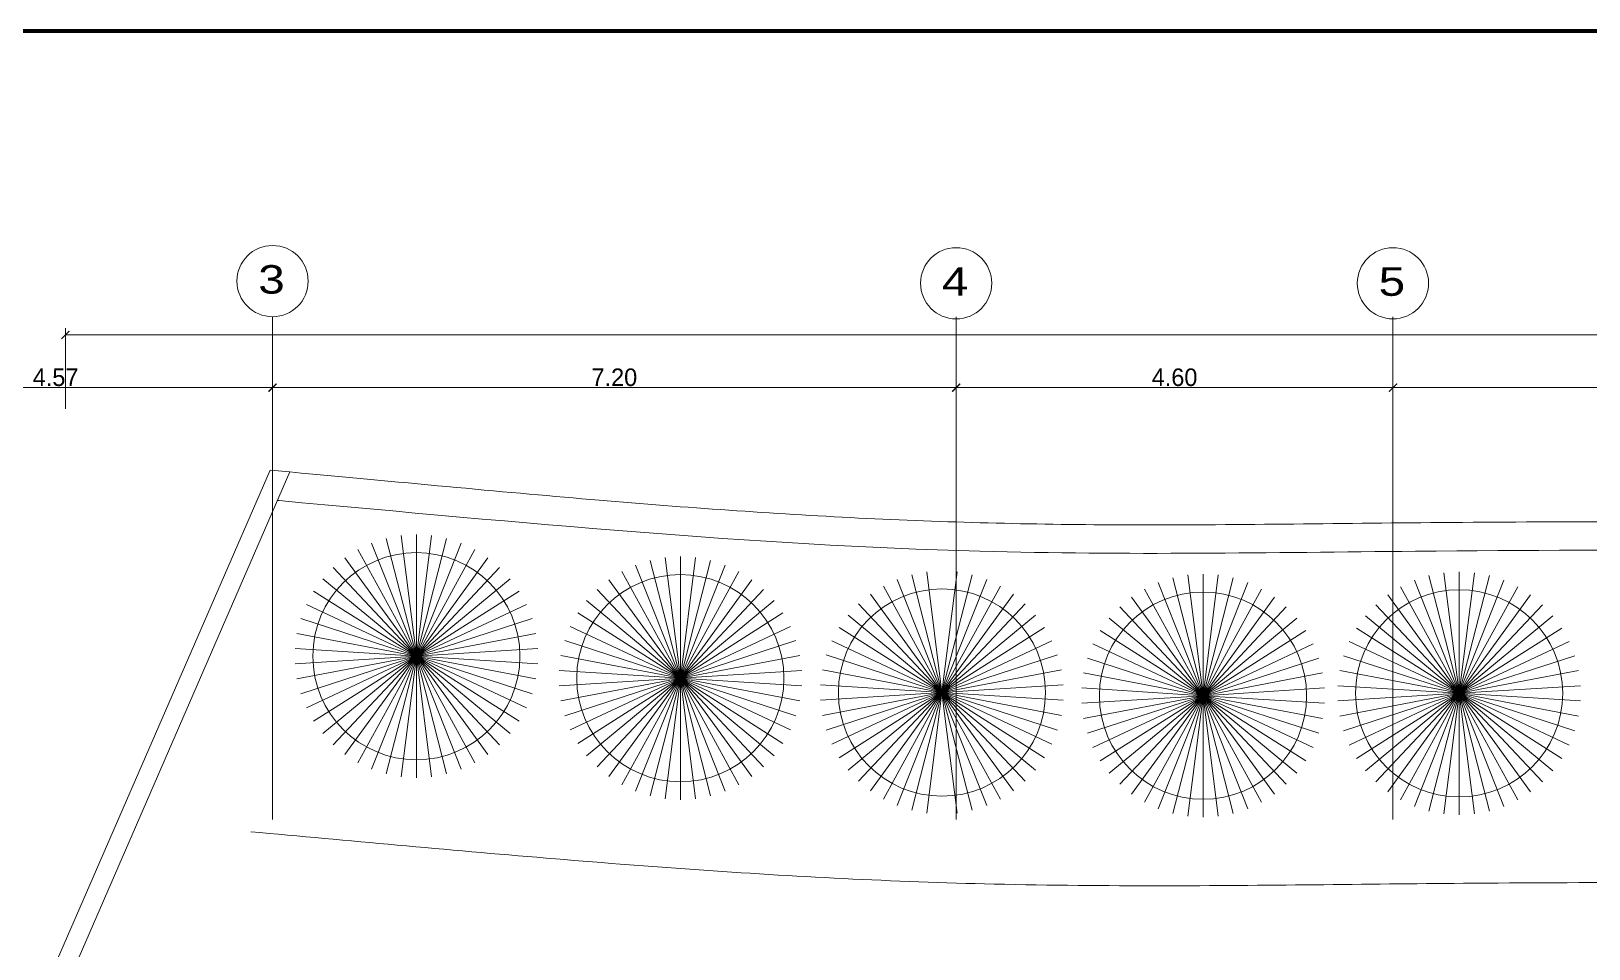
# Model space of a CAD drawing. Header units: millimetres. Extents: x 174 to 282, y -3 to 63.
# Drawn here: x 197.56 to 213.96, y 52.93 to 62.6 of the extents above; entities that cross this region are included whole.
import ezdxf
from ezdxf.enums import TextEntityAlignment as Align

# ---------------------------------------------------------------- set-up
doc = ezdxf.new("R2010")
doc.units = ezdxf.units.MM
doc.header["$LTSCALE"] = 0.005
doc.header["$MEASUREMENT"] = 0
for name, color, linetype, lineweight in [('Aux', 1, 'Continuous', 9), ('cotas', 1, 'Continuous', 15), ('EJES-REALES', 11, 'Continuous', 5), ('F', 9, 'Continuous', 100), ('muebles', 2, 'Continuous', 20), ('Tenue', 11, 'Continuous', 5)]:
    doc.layers.add(name, color=color, linetype=linetype, lineweight=lineweight)
doc.styles.get("Standard").update_dxf_attribs({"font": 'ERASMD.TTF', "height": 0.185})
doc.dimstyles.get("Standard").update_dxf_attribs({"dimtxt": 0.15, "dimasz": 0.085, "dimexe": 0.07, "dimexo": 0.4, "dimgap": 0.015, "dimtad": 1, "dimzin": 1, "dimdsep": 46, "dimtxsty": 'Standard', "dimblk": 'ARCHTICK', "dimcen": 0, "dimclrd": 256, "dimclre": 256, "dimclrt": 2, "dimadec": 0, "dimazin": 0, "dimtfac": 1, "dimtix": 1, "dimtmove": 0, "dimatfit": 0, "dimfxl": 1, "dimlwd": -1, "dimlwe": -1, "dimarcsym": 0})

# ---------------------------------------------------------------- blocks, each defined once
blk = doc.blocks.new('_ArchTick')
at = {"color": 0, "linetype": 'ByBlock', "const_width": 0.15}
blk.add_lwpolyline([(-0.5, -0.5), (0.5, 0.5)], dxfattribs=at)
blk = doc.blocks.new('*D132')
at = {"layer": 'cotas', "transparency": 16777216}
for p, q in [((200.101, 59.243), (200.101, 58.913)), ((195.531, 59.165), (195.531, 58.773)), ((195.531, 58.843), (200.101, 58.843))]:
    blk.add_line(p, q, dxfattribs=at)
at = {"layer": 'Defpoints', "color": 0, "transparency": 16777216}
for p in [(195.531, 59.565), (200.101, 58.843), (200.101, 58.843)]:
    blk.add_point(p, dxfattribs=at)
at = {"layer": 'cotas', "transparency": 16777216, "xscale": 0.085, "yscale": 0.085, "zscale": 0.085, "rotation": 180}
blk.add_blockref('_ArchTick', (195.531, 58.843), dxfattribs=at)
at = {"layer": 'cotas', "transparency": 16777216, "xscale": 0.085, "yscale": 0.085, "zscale": 0.085}
blk.add_blockref('_ArchTick', (200.101, 58.843), dxfattribs=at)
at = {"layer": 'cotas', "color": 2, "transparency": 16777216, "insert": (197.816, 58.951), "char_height": 0.185, "attachment_point": 5}
blk.add_mtext('4.57', dxfattribs=at)
blk = doc.blocks.new('*D133')
at = {"layer": 'cotas', "transparency": 16777216}
for p, q in [((200.101, 59.243), (200.101, 58.913)), ((207.301, 59.243), (207.301, 58.913)), ((200.101, 58.843), (207.301, 58.843))]:
    blk.add_line(p, q, dxfattribs=at)
at = {"layer": 'Defpoints', "color": 0, "transparency": 16777216}
for p in [(200.101, 58.843), (207.301, 58.843), (207.301, 58.843)]:
    blk.add_point(p, dxfattribs=at)
at = {"layer": 'cotas', "transparency": 16777216, "xscale": 0.085, "yscale": 0.085, "zscale": 0.085, "rotation": 180}
blk.add_blockref('_ArchTick', (200.101, 58.843), dxfattribs=at)
at = {"layer": 'cotas', "transparency": 16777216, "xscale": 0.085, "yscale": 0.085, "zscale": 0.085}
blk.add_blockref('_ArchTick', (207.301, 58.843), dxfattribs=at)
at = {"layer": 'cotas', "color": 2, "transparency": 16777216, "insert": (203.701, 58.951), "char_height": 0.185, "attachment_point": 5}
blk.add_mtext('7.20', dxfattribs=at)
blk = doc.blocks.new('*D134')
at = {"layer": 'cotas', "transparency": 16777216}
for p, q in [((207.301, 59.243), (207.301, 58.913)), ((211.901, 59.243), (211.901, 58.913)), ((207.301, 58.843), (211.901, 58.843))]:
    blk.add_line(p, q, dxfattribs=at)
at = {"layer": 'Defpoints', "color": 0, "transparency": 16777216}
for p in [(207.301, 58.843), (211.901, 58.843), (211.901, 58.843)]:
    blk.add_point(p, dxfattribs=at)
at = {"layer": 'cotas', "transparency": 16777216, "xscale": 0.085, "yscale": 0.085, "zscale": 0.085, "rotation": 180}
blk.add_blockref('_ArchTick', (207.301, 58.843), dxfattribs=at)
at = {"layer": 'cotas', "transparency": 16777216, "xscale": 0.085, "yscale": 0.085, "zscale": 0.085}
blk.add_blockref('_ArchTick', (211.901, 58.843), dxfattribs=at)
at = {"layer": 'cotas', "color": 2, "transparency": 16777216, "insert": (209.601, 58.951), "char_height": 0.185, "attachment_point": 5}
blk.add_mtext('4.60', dxfattribs=at)
blk = doc.blocks.new('*D135')
at = {"layer": 'cotas', "transparency": 16777216}
for p, q in [((211.901, 59.243), (211.901, 58.913)), ((218.941, 59.243), (218.941, 58.913)), ((211.901, 58.843), (218.941, 58.843))]:
    blk.add_line(p, q, dxfattribs=at)
at = {"layer": 'Defpoints', "color": 0, "transparency": 16777216}
for p in [(211.901, 58.843), (218.941, 58.843), (218.941, 58.843)]:
    blk.add_point(p, dxfattribs=at)
at = {"layer": 'cotas', "transparency": 16777216, "xscale": 0.085, "yscale": 0.085, "zscale": 0.085, "rotation": 180}
blk.add_blockref('_ArchTick', (211.901, 58.843), dxfattribs=at)
at = {"layer": 'cotas', "transparency": 16777216, "xscale": 0.085, "yscale": 0.085, "zscale": 0.085}
blk.add_blockref('_ArchTick', (218.941, 58.843), dxfattribs=at)
at = {"layer": 'cotas', "color": 2, "transparency": 16777216, "insert": (215.421, 58.951), "char_height": 0.185, "attachment_point": 5}
blk.add_mtext('7.04', dxfattribs=at)
blk = doc.blocks.new('*D161')
at = {"layer": 'cotas', "transparency": 16777216}
for p, q in [((197.919, 58.621), (197.919, 59.468)), ((197.919, 59.398), (242.511, 59.398)), ((242.511, 58.621), (242.511, 59.468))]:
    blk.add_line(p, q, dxfattribs=at)
at = {"layer": 'Defpoints', "color": 0, "transparency": 16777216}
for p in [(242.511, 59.398), (197.919, 58.221), (242.511, 58.221)]:
    blk.add_point(p, dxfattribs=at)
at = {"layer": 'cotas', "transparency": 16777216, "xscale": 0.085, "yscale": 0.085, "zscale": 0.085, "rotation": 180}
blk.add_blockref('_ArchTick', (197.919, 59.398), dxfattribs=at)
at = {"layer": 'cotas', "transparency": 16777216, "xscale": 0.085, "yscale": 0.085, "zscale": 0.085}
blk.add_blockref('_ArchTick', (242.511, 59.398), dxfattribs=at)
at = {"layer": 'cotas', "color": 2, "transparency": 16777216, "insert": (220.215, 59.506), "char_height": 0.185, "attachment_point": 5}
blk.add_mtext('44.59', dxfattribs=at)

msp = doc.modelspace()

# ---------------------------------------------------------------- linework, layer by layer
at = {"layer": 'Aux'}
for centre in [(201.616, 56.015), (204.396, 55.783), (207.151, 55.632), (209.901, 55.599), (212.598, 55.624)]:
    msp.add_circle(centre, 1.091, dxfattribs=at)
for points, knots in [([(233.036, 58.163), (232.161, 58.012), (231.282, 57.889), (229.155, 57.653), (227.904, 57.562), (224.691, 57.414), (222.727, 57.404), (219.067, 57.418), (217.529, 57.43), (214.687, 57.434), (213.493, 57.432), (211.199, 57.412), (210.101, 57.394), (208.093, 57.402), (207.183, 57.424), (205.362, 57.516), (204.451, 57.581), (202.567, 57.74), (201.593, 57.834), (200.282, 57.955)], [9.436028, 9.436028, 9.436028, 9.436028, 12.117915, 12.117915, 15.8931, 15.8931, 21.791388, 21.791388, 26.735018, 26.735018, 30.312089, 30.312089, 33.607777, 33.607777, 36.358026, 36.358026, 39.108276, 39.108276, 42.043518, 42.043518, 42.043518, 42.043518]), ([(233.036, 57.858), (232.961, 57.845), (229.862, 57.322), (225.187, 57.08), (218.225, 57.128), (212.952, 57.147), (206.677, 57.036), (202.754, 57.419), (200.169, 57.653)], [9.487888, 9.487888, 9.487888, 9.487888, 9.715997, 18.912676, 23.462676, 30.462676, 35.062676, 42.274411, 42.274411, 42.274411, 42.274411]), ([(233.646, 54.408), (233.235, 54.337), (232.823, 54.272), (231.59, 54.095), (230.77, 54), (228.32, 53.768), (226.699, 53.687), (223.537, 53.606), (221.993, 53.605), (219.144, 53.617), (217.837, 53.627), (215.233, 53.634), (213.94, 53.633), (212.125, 53.619), (211.605, 53.613), (210.544, 53.602), (210.004, 53.597), (208.88, 53.597), (208.294, 53.601), (207.171, 53.627), (206.641, 53.647), (205.59, 53.699), (205.067, 53.731), (203.502, 53.841), (202.463, 53.931), (200.902, 54.072), (200.389, 54.119), (199.871, 54.166)], [9.487888, 9.487888, 9.487888, 9.487888, 10.640709, 10.640709, 12.94624, 12.94624, 17.557303, 17.557303, 22.044462, 22.044462, 26.021596, 26.021596, 29.99873, 29.99873, 31.587194, 31.587194, 33.175658, 33.175658, 34.85018, 34.85018, 36.343011, 36.343011, 37.835841, 37.835841, 40.821501, 40.821501, 42.274411, 42.274411, 42.274411, 42.274411])]:
    msp.add_open_spline(points, degree=3, knots=knots, dxfattribs=at)
at = {"layer": 'EJES-REALES', "ltscale": 3}
for p, q in [((200.101, 59.59), (200.101, 54.295)), ((207.301, 59.59), (207.301, 54.295)), ((211.901, 59.59), (211.901, 54.295))]:
    msp.add_line(p, q, dxfattribs=at)
at = {"layer": 'EJES-REALES'}
for centre in [(200.101, 59.965), (207.301, 59.942), (211.901, 59.942)]:
    msp.add_circle(centre, 0.375, dxfattribs=at)
at = {"layer": 'F'}
msp.add_lwpolyline([(174.464, -3.403), (270.464, -3.403), (270.464, 62.597), (174.464, 62.597)], close=True, dxfattribs=at)
at = {"layer": 'muebles'}
for p, q in [((200.075, 57.974), (182.449, 17.447)), ((200.282, 57.955), (182.647, 17.38)), ((200.282, 57.955), (200.075, 57.974))]:
    msp.add_line(p, q, dxfattribs=at)
msp.add_open_spline([(200.169, 57.653), (200.163, 57.653), (200.157, 57.653), (200.151, 57.654)], degree=3, dxfattribs=at)
at = {"layer": 'Tenue'}
for p, q in [((201.616, 56.015), (201.455, 57.286)), ((201.616, 56.015), (201.616, 57.296)), ((201.616, 56.015), (201.776, 57.286)), ((201.616, 56.015), (200.999, 57.137)), ((201.616, 56.015), (201.144, 57.206)), ((201.616, 56.015), (201.297, 57.256)), ((201.616, 56.015), (201.934, 57.256)), ((201.616, 56.015), (202.087, 57.206)), ((201.616, 56.015), (202.233, 57.137)), ((201.616, 56.015), (200.739, 56.949)), ((201.616, 56.015), (200.863, 57.051)), ((201.616, 56.015), (202.369, 57.051)), ((201.616, 56.015), (202.492, 56.949)), ((204.396, 55.783), (203.925, 56.974)), ((204.396, 55.783), (204.078, 57.024)), ((204.396, 55.783), (204.236, 57.054)), ((204.396, 55.783), (204.396, 57.064)), ((204.396, 55.783), (204.557, 57.054)), ((204.396, 55.783), (204.715, 57.024)), ((204.396, 55.783), (204.868, 56.974)), ((201.616, 56.015), (200.629, 56.831)), ((201.616, 56.015), (202.603, 56.831)), ((204.396, 55.783), (203.643, 56.819)), ((204.396, 55.783), (203.779, 56.906)), ((204.396, 55.783), (205.013, 56.906)), ((204.396, 55.783), (205.149, 56.819)), ((207.151, 55.632), (206.68, 56.823)), ((207.151, 55.632), (206.833, 56.873)), ((207.151, 55.632), (206.991, 56.903)), ((207.151, 55.632), (207.312, 56.903)), ((207.151, 55.632), (207.47, 56.873)), ((207.151, 55.632), (207.623, 56.823)), ((209.901, 55.599), (209.429, 56.79)), ((209.901, 55.599), (209.582, 56.84)), ((209.901, 55.599), (209.74, 56.87)), ((209.901, 55.599), (209.901, 56.88)), ((209.901, 55.599), (210.061, 56.87)), ((209.901, 55.599), (210.219, 56.84)), ((209.901, 55.599), (210.372, 56.79)), ((212.598, 55.624), (212.127, 56.814)), ((212.598, 55.624), (212.28, 56.864)), ((212.598, 55.624), (212.438, 56.894)), ((212.598, 55.624), (212.598, 56.904)), ((212.598, 55.624), (212.759, 56.894)), ((212.598, 55.624), (212.917, 56.864)), ((212.598, 55.624), (213.07, 56.814)), ((201.616, 56.015), (200.534, 56.701)), ((201.616, 56.015), (202.697, 56.701)), ((204.396, 55.783), (203.409, 56.6)), ((204.396, 55.783), (203.519, 56.717)), ((204.396, 55.783), (205.273, 56.717)), ((204.396, 55.783), (205.383, 56.6)), ((207.151, 55.632), (206.398, 56.668)), ((207.151, 55.632), (206.534, 56.754)), ((207.151, 55.632), (207.768, 56.754)), ((207.151, 55.632), (207.904, 56.668)), ((209.901, 55.599), (209.148, 56.635)), ((209.901, 55.599), (209.284, 56.722)), ((209.901, 55.599), (210.518, 56.722)), ((209.901, 55.599), (210.654, 56.635)), ((212.598, 55.624), (211.846, 56.66)), ((212.598, 55.624), (211.981, 56.746)), ((212.598, 55.624), (213.215, 56.746)), ((212.598, 55.624), (213.351, 56.66)), ((201.616, 56.015), (200.457, 56.56)), ((201.616, 56.015), (202.775, 56.56)), ((204.396, 55.783), (203.315, 56.47)), ((204.396, 55.783), (205.477, 56.47)), ((207.151, 55.632), (206.164, 56.448)), ((207.151, 55.632), (206.274, 56.566)), ((207.151, 55.632), (208.028, 56.566)), ((207.151, 55.632), (208.138, 56.448)), ((209.901, 55.599), (209.024, 56.533)), ((209.901, 55.599), (210.777, 56.533)), ((212.598, 55.624), (211.612, 56.44)), ((212.598, 55.624), (211.722, 56.557)), ((212.598, 55.624), (213.475, 56.557)), ((212.598, 55.624), (213.585, 56.44)), ((201.616, 56.015), (200.398, 56.411)), ((201.616, 56.015), (202.834, 56.411)), ((204.396, 55.783), (203.237, 56.329)), ((204.396, 55.783), (205.555, 56.329)), ((207.151, 55.632), (206.07, 56.318)), ((207.151, 55.632), (208.232, 56.318)), ((209.901, 55.599), (208.819, 56.286)), ((209.901, 55.599), (208.914, 56.416)), ((209.901, 55.599), (210.888, 56.416)), ((209.901, 55.599), (210.982, 56.286)), ((212.598, 55.624), (211.517, 56.31)), ((212.598, 55.624), (213.68, 56.31)), ((201.616, 56.015), (200.358, 56.255)), ((201.616, 56.015), (202.874, 56.255)), ((204.396, 55.783), (203.178, 56.179)), ((204.396, 55.783), (205.614, 56.179)), ((207.151, 55.632), (205.992, 56.177)), ((207.151, 55.632), (208.31, 56.177)), ((209.901, 55.599), (208.742, 56.145)), ((209.901, 55.599), (211.06, 56.145)), ((212.598, 55.624), (211.439, 56.169)), ((212.598, 55.624), (213.757, 56.169)), ((201.616, 56.015), (200.338, 56.096)), ((201.616, 56.015), (200.338, 55.935)), ((201.616, 56.015), (200.358, 55.775)), ((201.616, 56.015), (200.398, 55.619)), ((201.616, 56.015), (200.457, 55.47)), ((201.616, 56.015), (200.534, 55.329)), ((201.616, 56.015), (200.629, 55.199)), ((201.616, 56.015), (200.739, 55.082)), ((201.616, 56.015), (200.863, 54.979)), ((201.616, 56.015), (200.999, 54.893)), ((201.616, 56.015), (201.144, 54.824)), ((201.616, 56.015), (201.297, 54.775)), ((201.616, 56.015), (201.455, 54.744)), ((201.616, 56.015), (202.894, 56.096)), ((201.616, 56.015), (202.874, 55.775)), ((201.616, 56.015), (202.894, 55.935)), ((201.616, 56.015), (201.934, 54.775)), ((201.616, 56.015), (202.087, 54.824)), ((201.616, 56.015), (202.233, 54.893)), ((201.616, 56.015), (202.369, 54.979)), ((201.616, 56.015), (202.492, 55.082)), ((201.616, 56.015), (202.603, 55.199)), ((201.616, 56.015), (202.697, 55.329)), ((201.616, 56.015), (202.775, 55.47)), ((201.616, 56.015), (202.834, 55.619)), ((201.616, 56.015), (201.616, 54.734)), ((201.616, 56.015), (201.776, 54.744)), ((204.396, 55.783), (203.138, 56.023)), ((204.396, 55.783), (205.654, 56.023)), ((207.151, 55.632), (205.933, 56.028)), ((207.151, 55.632), (208.369, 56.028)), ((209.901, 55.599), (208.683, 55.995)), ((209.901, 55.599), (211.119, 55.995)), ((212.598, 55.624), (211.38, 56.019)), ((212.598, 55.624), (213.816, 56.019)), ((204.396, 55.783), (203.118, 55.864)), ((204.396, 55.783), (203.118, 55.703)), ((204.396, 55.783), (203.138, 55.543)), ((204.396, 55.783), (203.178, 55.388)), ((204.396, 55.783), (203.237, 55.238)), ((204.396, 55.783), (203.315, 55.097)), ((204.396, 55.783), (203.409, 54.967)), ((204.396, 55.783), (203.519, 54.85)), ((204.396, 55.783), (203.643, 54.747)), ((204.396, 55.783), (203.779, 54.661)), ((204.396, 55.783), (203.925, 54.593)), ((204.396, 55.783), (204.078, 54.543)), ((204.396, 55.783), (204.236, 54.513)), ((204.396, 55.783), (205.674, 55.864)), ((204.396, 55.783), (205.654, 55.543)), ((204.396, 55.783), (205.674, 55.703)), ((204.396, 55.783), (204.715, 54.543)), ((204.396, 55.783), (204.868, 54.593)), ((204.396, 55.783), (205.013, 54.661)), ((204.396, 55.783), (205.149, 54.747)), ((204.396, 55.783), (205.273, 54.85)), ((204.396, 55.783), (205.383, 54.967)), ((204.396, 55.783), (205.477, 55.097)), ((204.396, 55.783), (205.555, 55.238)), ((204.396, 55.783), (205.614, 55.388)), ((204.396, 55.783), (204.396, 54.503)), ((204.396, 55.783), (204.557, 54.513)), ((207.151, 55.632), (205.893, 55.872)), ((207.151, 55.632), (208.409, 55.872)), ((209.901, 55.599), (208.643, 55.839)), ((209.901, 55.599), (211.159, 55.839)), ((212.598, 55.624), (211.34, 55.864)), ((212.598, 55.624), (213.856, 55.864)), ((207.151, 55.632), (205.873, 55.712)), ((207.151, 55.632), (205.873, 55.552)), ((207.151, 55.632), (205.893, 55.392)), ((207.151, 55.632), (205.933, 55.236)), ((207.151, 55.632), (205.992, 55.087)), ((207.151, 55.632), (206.07, 54.946)), ((207.151, 55.632), (206.164, 54.816)), ((207.151, 55.632), (206.274, 54.698)), ((207.151, 55.632), (206.398, 54.596)), ((207.151, 55.632), (206.534, 54.51)), ((207.151, 55.632), (206.68, 54.441)), ((207.151, 55.632), (206.833, 54.392)), ((207.151, 55.632), (206.991, 54.361)), ((207.151, 55.632), (208.429, 55.712)), ((207.151, 55.632), (208.409, 55.392)), ((207.151, 55.632), (208.429, 55.552)), ((207.151, 55.632), (207.47, 54.392)), ((207.151, 55.632), (207.623, 54.441)), ((207.151, 55.632), (207.768, 54.51)), ((207.151, 55.632), (207.904, 54.596)), ((207.151, 55.632), (208.028, 54.698)), ((207.151, 55.632), (208.138, 54.816)), ((207.151, 55.632), (208.232, 54.946)), ((207.151, 55.632), (208.31, 55.087)), ((207.151, 55.632), (208.369, 55.236)), ((207.151, 55.632), (207.312, 54.361)), ((209.901, 55.599), (208.623, 55.68)), ((209.901, 55.599), (211.179, 55.68)), ((212.598, 55.624), (211.32, 55.704)), ((212.598, 55.624), (211.32, 55.543)), ((212.598, 55.624), (211.34, 55.384)), ((212.598, 55.624), (211.38, 55.228)), ((212.598, 55.624), (211.439, 55.078)), ((212.598, 55.624), (211.517, 54.937)), ((212.598, 55.624), (211.612, 54.807)), ((212.598, 55.624), (211.722, 54.69)), ((212.598, 55.624), (211.846, 54.587)), ((212.598, 55.624), (211.981, 54.501)), ((212.598, 55.624), (212.127, 54.433)), ((212.598, 55.624), (212.28, 54.383)), ((212.598, 55.624), (212.438, 54.353)), ((212.598, 55.624), (213.877, 55.704)), ((212.598, 55.624), (213.856, 55.384)), ((212.598, 55.624), (213.877, 55.543)), ((212.598, 55.624), (212.917, 54.383)), ((212.598, 55.624), (213.07, 54.433)), ((212.598, 55.624), (213.215, 54.501)), ((212.598, 55.624), (213.351, 54.587)), ((212.598, 55.624), (213.475, 54.69)), ((212.598, 55.624), (213.585, 54.807)), ((212.598, 55.624), (213.68, 54.937)), ((212.598, 55.624), (213.757, 55.078)), ((212.598, 55.624), (213.816, 55.228)), ((212.598, 55.624), (212.598, 54.343)), ((212.598, 55.624), (212.759, 54.353)), ((209.901, 55.599), (208.623, 55.519)), ((209.901, 55.599), (208.643, 55.359)), ((209.901, 55.599), (208.683, 55.204)), ((209.901, 55.599), (208.742, 55.054)), ((209.901, 55.599), (208.819, 54.913)), ((209.901, 55.599), (208.914, 54.783)), ((209.901, 55.599), (209.024, 54.666)), ((209.901, 55.599), (209.148, 54.563)), ((209.901, 55.599), (209.284, 54.477)), ((209.901, 55.599), (209.429, 54.409)), ((209.901, 55.599), (209.582, 54.359)), ((209.901, 55.599), (209.74, 54.329)), ((209.901, 55.599), (211.159, 55.359)), ((209.901, 55.599), (211.179, 55.519)), ((209.901, 55.599), (210.219, 54.359)), ((209.901, 55.599), (210.372, 54.409)), ((209.901, 55.599), (210.518, 54.477)), ((209.901, 55.599), (210.654, 54.563)), ((209.901, 55.599), (210.777, 54.666)), ((209.901, 55.599), (210.888, 54.783)), ((209.901, 55.599), (210.982, 54.913)), ((209.901, 55.599), (211.06, 55.054)), ((209.901, 55.599), (211.119, 55.204)), ((209.901, 55.599), (209.901, 54.319)), ((209.901, 55.599), (210.061, 54.329))]:
    msp.add_line(p, q, dxfattribs=at)

# ---------------------------------------------------------------- texts
at = {"layer": 'EJES-REALES', "width": 1.25}
for s, p in [('3', (200.09, 59.833)), ('4', (207.29, 59.81)), ('5', (211.89, 59.81))]:
    msp.add_text(s, height=0.3, dxfattribs=at).set_placement(p, align=Align.CENTER)

# ---------------------------------------------------------------- dimensions: what is measured, and where the dimension line sits
at = {"layer": 'cotas'}
for base, p1, p2, picture, middle in [((200.101, 58.843), (195.531, 59.565), (200.101, 58.843), '*D132', (197.816, 58.951)), ((207.301, 58.843), (200.101, 58.843), (207.301, 58.843), '*D133', (203.701, 58.951)), ((211.901, 58.843), (207.301, 58.843), (211.901, 58.843), '*D134', (209.601, 58.951)), ((218.941, 58.843), (211.901, 58.843), (218.941, 58.843), '*D135', (215.421, 58.951))]:
    dim = msp.add_linear_dim(base=base, p1=p1, p2=p2, dimstyle='Standard', override={"dimtmove": 1}, dxfattribs=at)
    dim.commit()
    dim.dimension.update_dxf_attribs({"geometry": picture, "text_midpoint": middle})
dim = msp.add_linear_dim(base=(242.511, 59.398), p1=(197.919, 58.221), p2=(242.511, 58.221), dimstyle='Standard', dxfattribs=at)
dim.commit()
dim.dimension.update_dxf_attribs({"geometry": '*D161', "text_midpoint": (220.215, 59.506)})

doc.saveas('drawing.dxf')
